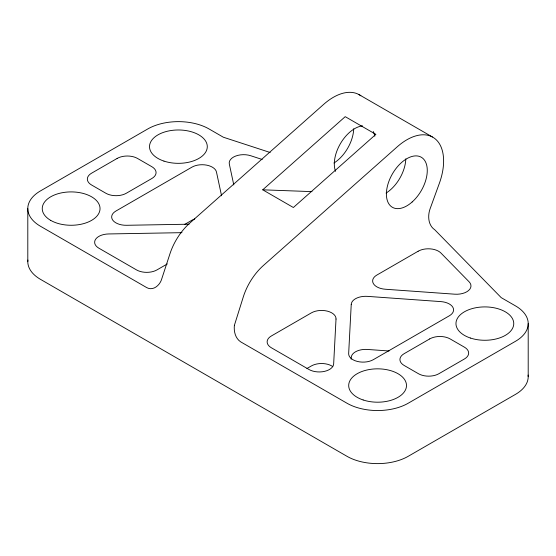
<?xml version="1.0" encoding="UTF-8"?>
<svg xmlns="http://www.w3.org/2000/svg" width="556" height="556" viewBox="0 0 556 556"><rect width="100%" height="100%" fill="white"/><g stroke="black" fill="none" stroke-linecap="round" stroke-linejoin="round"><path stroke-width="0.83" d="M351.149 359.197L351.239 357.473A14.449 8.34 0 0 1 367.453 349.446L389.054 350.989M262.724 189.818L345.22 116.663L375.87 134.357L293.373 207.513L262.724 189.818L311.992 191.625M184.467 224.548L191.917 220.239A14.449 8.34 0 0 1 194.739 218.974M167.321 263.933L156.952 269.917A14.449 8.34 0 0 1 136.519 269.917L98.871 248.184A14.449 8.34 0 0 1 95.653 239.212A14.449 8.34 0 0 1 108.649 233.951L181.986 232.665M306.919 368.524L311.36 365.959A14.449 8.34 0 0 1 332.759 366.578M189.075 224.2L126.546 225.291A14.449 8.34 0 0 1 112.84 220.266A14.449 8.34 0 0 1 115.891 211.058L191.917 167.161A14.449 8.34 0 0 1 206.832 165.174A14.449 8.34 0 0 1 216.472 172.033L221.559 195.781M270.174 152.504L223.345 137.221L209.049 128.964A43.34 25.02 0 0 0 147.757 128.964L40.491 190.889A43.34 25.02 0 0 0 40.491 226.278L146.735 287.612C153.199 291.24 160.038 285.124 161.713 278.966L169.969 253.744A43.34 25.02 -60 0 1 189.811 223.067L323.773 104.278A52.007 30.024 -60 0 1 360.844 95.771M262.203 159.482L250.763 155.749A14.449 8.34 0 0 0 235.619 156.076A14.449 8.34 0 0 0 229.315 164.034L233.791 184.919M358.884 94.534L432.436 136.998M528.2 323.592L528.2 376.669M27.8 208.583L27.8 261.667M373.257 131.522A28.891 16.68 -60 0 1 374.813 136.206M335.539 171.338A28.891 16.68 -60 0 1 340.613 143.302A28.891 16.68 -60 0 1 362.561 125.878M353.706 128.777A28.891 16.68 -60 0 1 333.954 162.998M405.804 158.856A28.891 16.68 -60 0 1 386.052 193.078M27.89 260.034A43.34 25.02 0 0 0 40.491 279.355L346.951 456.288A43.34 25.02 0 0 0 408.243 456.288L515.509 394.364A43.34 25.02 0 0 0 528.11 375.043M234.375 325.392C233.728 331.425 235.341 338.389 240.713 341.87L346.951 403.211A43.34 25.02 0 0 0 408.243 403.211L515.509 341.287A43.34 25.02 0 0 0 515.509 305.897L501.206 297.641L434.806 229.816C428.155 225.388 427.571 215.943 430.024 208.986L439.309 183.452A52.007 30.024 -60 0 0 435.619 139.215A52.007 30.024 -60 0 0 397.318 146.742L263.363 265.532A43.34 25.02 -60 0 0 243.521 296.209L234.375 325.392M336.019 319.033L333.663 363.86A14.449 8.34 0 0 1 324.551 371.366A14.449 8.34 0 0 1 309.011 369.511L271.363 347.771A14.449 8.34 0 0 1 271.363 335.977L311.36 312.882A14.449 8.34 0 0 1 327.31 311.124A14.449 8.34 0 0 1 336.019 319.033M351.239 304.389L348.661 353.533A14.449 8.34 0 0 0 357.369 361.442A14.449 8.34 0 0 0 373.312 359.683L449.345 315.787A14.449 8.34 0 0 0 452.792 307.176A14.449 8.34 0 0 0 440.901 301.609L367.453 296.369A14.449 8.34 0 0 0 351.239 304.389M117.107 158.453L91.573 173.194A14.449 8.34 0 0 0 91.573 184.995L105.869 193.252A14.449 8.34 0 0 0 126.302 193.252L151.844 178.504A14.449 8.34 0 0 0 151.844 166.71L137.54 158.453A14.449 8.34 0 0 0 117.107 158.453M418.14 251.236L376.864 275.06A14.449 8.34 0 0 0 373.417 283.671A14.449 8.34 0 0 0 385.308 289.238L454.766 294.193A14.449 8.34 0 0 0 468.548 290.552A14.449 8.34 0 0 0 469.118 281.816L440.936 253.029A14.449 8.34 0 0 0 418.14 251.236M429.698 338.924L404.156 353.672A14.449 8.34 0 0 0 404.156 365.466L418.459 373.722A14.449 8.34 0 0 0 438.892 373.722L464.427 358.974A14.449 8.34 0 0 0 464.427 347.18L450.131 338.924A14.449 8.34 0 0 0 429.698 338.924M470.411 338.034A28.891 16.68 0 0 0 513.751 323.592A28.891 16.68 0 0 0 470.411 309.143A28.891 16.68 0 0 0 470.411 338.034M363.151 399.966A28.891 16.68 0 0 0 406.492 385.517A28.891 16.68 0 0 0 363.151 371.067A28.891 16.68 0 0 0 363.151 399.966M50.707 220.378A28.891 16.68 0 0 0 99.051 212.899A28.891 16.68 0 0 0 63.662 192.473A28.891 16.68 0 0 0 50.707 220.378M163.957 161.101A28.891 16.68 0 0 0 207.291 146.659A28.891 16.68 0 0 0 163.957 132.21A28.891 16.68 0 0 0 163.957 161.101M412.128 202.002A28.891 16.68 -60 0 0 421.288 157.244A28.891 16.68 -60 0 0 387.101 187.553A28.891 16.68 -60 0 0 412.128 202.002"/></g></svg>
